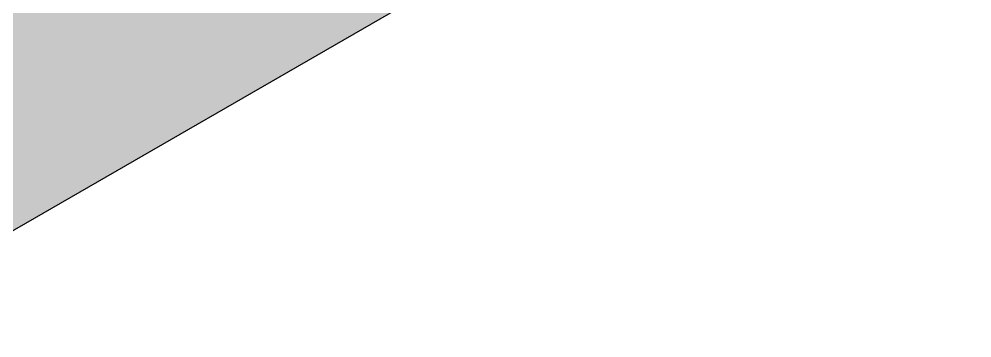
# Model space of a CAD drawing. Extents: x 0 to 297, y 0 to 210.
# Drawn here: x 257.154 to 260.646, y 153.453 to 154.622 of the extents above; entities that cross this region are included whole.
import ezdxf

# ---------------------------------------------------------------- set-up
doc = ezdxf.new("R2010")
doc.units = 0
doc.layers.add('SOMBRA', color=8, linetype='CONTINUOUS')
doc.layers.add('VISIBLE', color=7, linetype='CONTINUOUS')

msp = doc.modelspace()

# ---------------------------------------------------------------- linework, layer by layer
at = {"layer": 'SOMBRA', "color": 252}
for points in [[(260.6459, 156.8864), (259.3566, 156.8762), (256.3829, 153.4661)], [(260.6459, 156.8864), (256.3829, 153.4661), (256.4498, 153.4531)], [(256.3829, 153.4661), (259.3566, 156.8762), (257.8465, 156.8643)], [(260.6459, 156.8864), (256.4498, 153.4531), (259.3358, 155.1193)], [(256.3829, 153.4661), (257.8465, 156.8643), (255.0061, 154.1111)], [(257.8465, 156.8643), (255.0061, 156.0807), (255.0061, 154.1111)], [(259.3358, 155.1193), (256.4498, 153.4531), (254.191, 154.7572)]]:
    msp.add_solid(points, dxfattribs=at)
at = {"layer": 'VISIBLE'}
msp.add_line((256.4498, 153.4531), (259.3358, 155.1193), dxfattribs=at)

doc.saveas('drawing.dxf')
